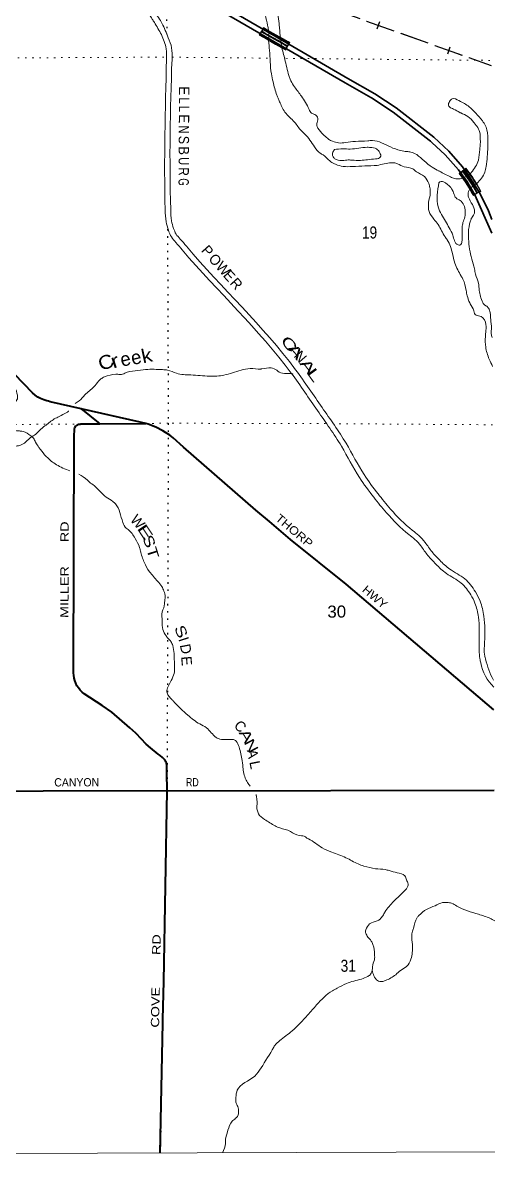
# Model space of a CAD drawing. Header units: feet. Extents: x -8 to 250644, y -192250 to 1368.
# Drawn here: x 87129 to 93884, y -183309 to -166719 of the extents above; entities that cross this region are included whole.
import ezdxf

# ---------------------------------------------------------------- set-up
doc = ezdxf.new("R2010")
doc.units = ezdxf.units.FT
doc.header["$LTSCALE"] = 70
doc.linetypes.add('DOTTED', pattern=[1.5, 0.3, -1.2])
doc.linetypes.add('LONG_DASHED', pattern=[7.5, 6, -1.5])
for name, color, linetype, lineweight in [('18', 7, 'Continuous', 35), ('26', 7, 'Continuous', 40), ('34', 7, 'Continuous', 25), ('39', 7, 'Continuous', 13), ('4', 7, 'Continuous', 13), ('55', 7, 'Continuous', 13), ('6', 7, 'DOTTED', 25), ('63', 7, 'Continuous', 25), ('7', 7, 'DOTTED', 13)]:
    doc.layers.add(name, color=color, linetype=linetype, lineweight=lineweight)
doc.layers.add('27', color=7, linetype='Continuous')
doc.layers.add('41', color=7, linetype='Continuous')

msp = doc.modelspace()

# ---------------------------------------------------------------- linework, layer by layer
at = {"layer": '18'}
for points in [[(93937.12, -169572.74), (93887.92, -169449.52), (93756.4, -169180.68), (93618.04, -168966.46), (93510.54, -168809.66), (93314.2, -168583.78), (93095.33, -168379.65), (92547.73, -167952.39), (92241.61, -167750.7), (91847.16, -167524.82), (90992.84, -167029.19), (87337.33, -164908.5), (85827.44, -164093.07), (84588.27, -163485.58)], [(93937.94, -169770.97), (93692.3, -169217.09), (93576.27, -169018.92), (93451.43, -168855.84), (93260.25, -168635.87), (93066.16, -168454.86), (93046.65, -168436.67), (93026.16, -168420.68), (92504.75, -168013.85), (92222.09, -167827.62), (92202.69, -167814.83), (92182.09, -167803.04), (91809.71, -167589.8), (90956.55, -167094.85), (87319.69, -164984.97), (87300.02, -164973.56), (87279.69, -164962.58), (85813.41, -164170.7), (85793.61, -164160.01), (85773.41, -164150.11), (84694.43, -163621.16)]]:
    msp.add_lwpolyline(points, dxfattribs=at)
at = {"layer": '26'}
msp.add_line((89222.91, -177873.65), (93972.41, -177861.55), dxfattribs=at)
for points in [[(87978.03, -172322.58), (87527.42, -172220.63), (87499.66, -172213.47), (87478.34, -172208.74), (87432.16, -172194.75), (87387.69, -172176.01), (87345.43, -172152.72), (87305.83, -172125.14), (87269.33, -172093.58), (86749.64, -171559.25), (86686.27, -171488.29), (86627.69, -171407.41), (86598.43, -171348.58), (86575.49, -171287.02), (86559.1, -171223.4), (86549.46, -171158.41), (86546.66, -171092.77), (86547.53, -171065.3), (86552.65, -170652.18)], [(88248.02, -172541.95), (88227.46, -172525.24), (87998.82, -172339.47), (87978.03, -172322.58)], [(88915.77, -172538.18), (88832.08, -172515.79), (87978.03, -172322.58)], [(89222.91, -177873.65), (89221.87, -177605.32), (89220.94, -177528.15), (89220.7, -177508.14), (89218.6, -177488.15), (89217.05, -177479.59), (89213.01, -177465.75), (89207.54, -177452.41), (89200.71, -177439.72), (89192.59, -177427.81), (89188.53, -177422.73), (89157.2, -177390), (89122.62, -177360.73), (89094.31, -177340.94), (88980.61, -177249.64), (88921.46, -177193.54), (88773.67, -177038.16), (88770.01, -177034.41), (88684.32, -176955.87), (88418.92, -176731.65), (88281.83, -176631.07), (88019.43, -176463.62), (87988.75, -176438.3), (87960.89, -176409.91), (87936.15, -176378.76), (87914.79, -176345.2), (87897.07, -176309.59), (87883.16, -176272.32), (87873.22, -176233.81), (87867.37, -176194.46), (87865.66, -176162.14), (87875.48, -172693.38), (87877.05, -172656), (87877.45, -172640.08), (87880.09, -172616.75), (87880.74, -172613.82), (87885.16, -172593.84), (87900.43, -172573.82), (87904.1, -172570.08), (87912.04, -172563.52), (87920.62, -172557.84), (87929.75, -172553.07), (87939.32, -172549.29), (87949.24, -172546.53), (87959.39, -172544.83), (87969.67, -172544.19), (87979.95, -172544.63), (88017.31, -172543.25), (88248.02, -172541.95)], [(88248.02, -172541.95), (88895.4, -172538.29), (88915.77, -172538.18)], [(93964.85, -176694.09), (91823.7, -174873.26), (91015.05, -174220.69), (90710.79, -173963.09), (90509.52, -173793.84), (89459.92, -172880.83), (89310.9, -172744.13), (89263.22, -172707.55), (89163.58, -172642.89), (89057.73, -172589.01), (88946.82, -172546.49), (88915.77, -172538.18)], [(89222.91, -177873.65), (83821.76, -177888.86), (81463.96, -177878.63), (81411, -177870.72), (81359.15, -177857.32), (81315.08, -177841.17), (81175.79, -177777.44)], [(89124.82, -183134.21), (89162.52, -181241.77), (89162.52, -181189.03), (89174.23, -180640.16), (89222.91, -177873.65)]]:
    msp.add_lwpolyline(points, dxfattribs=at)
at = {"layer": '34', "linetype": 'LONG_DASHED', "lineweight": 13}
msp.add_lwpolyline([(75164.71, -151090.91), (81719.49, -160953.44), (81857.13, -161139.98), (81936.31, -161223.38), (82069.65, -161340.13), (82228.36, -161443.2), (88897.3, -165449.45), (89253.57, -165639.18), (89441.09, -165730.91), (89647.36, -165812.23), (93927.92, -167342.55)], dxfattribs=at)
at = {"layer": '39'}
for centre, radius, start, end in [((93215.28, -169085.41), 63.9, 69.08305, 134.84119), ((94442.16, -175882.8), 679.24, 191.12555, 225.44108), ((95075.09, -175682.72), 1257.57, 192.58741, 207.55791)]:
    msp.add_arc(centre, radius, start, end, dxfattribs=at)
for points in [[(87938.69, -161665.82), (87929.79, -161518.85), (87943.1, -161696.66), (87954.44, -161859.73), (87926.23, -162117.78), (87901.29, -162277.1), (87867.9, -162386.13), (87856.47, -162470.81), (87861.61, -162613.79), (87932.12, -162875.12), (87957.27, -163001.83), (88006.26, -163086.07), (88036.65, -163110.01), (88176.44, -163215.71), (88275.48, -163261.29), (88386.46, -163288.65), (88561.77, -163301.43), (88585.96, -163303.26), (88821.61, -163305.51), (89027.18, -163324.1), (89122.1, -163357.62), (89368.74, -163478.63), (89437.62, -163530.49), (89530.91, -163614.38), (89658.91, -163758.45), (89689.31, -163782.39), (89736.16, -163850.52), (89813.72, -163982.88), (89874.78, -164065.01), (89903.49, -164131.26), (89941.21, -164320.33), (89947.69, -164376.68), (89942.05, -164429.09), (89938.12, -164441.21), (89902.86, -164568.38), (89889.53, -164667.18), (89889.79, -164701.42), (89922.99, -164826.06), (89974.22, -164940.49), (90015.46, -165063.05), (90029.71, -165083.09), (90072.88, -165195.56), (90136.17, -165305.87), (90156.48, -165327.88), (90267.76, -165393.51), (90383.52, -165517.52), (90420.16, -165567.6), (90455.11, -165660), (90459.25, -165700.71), (90458.11, -165718.95), (90482.36, -165796.77), (90488.98, -165871.25), (90527.76, -165937.43), (90558.14, -165959.36), (90669.18, -165994.77), (90707.76, -166034.77), (90734.35, -166086.94), (90766.12, -166288.13), (90789.59, -166457.16), (90828.93, -166595.85), (90850.08, -166726.62), (90854.93, -166793.83), (90889.56, -167083.44)], [(88661.32, -165814.48), (88495.91, -165451.21), (88483.06, -165352.61), (88512.21, -165217.43), (88534.24, -165201.15), (88616.56, -165168.3), (88642.43, -165127.81), (88644.05, -165077.44), (88627.45, -165015.13), (88621.29, -164999.06), (88537.56, -164850.63), (88470.6, -164786.68), (88436.02, -164742.62), (88386.91, -164642.28), (88394.26, -164551.58), (88411.62, -164452.74), (88427.85, -164208.89), (88410.41, -164037.8), (88375.64, -163969.58), (88337.95, -163784.55), (88305.29, -163732.61), (88266.52, -163693.84), (88212.09, -163656.58), (88205.7, -163612.31), (88233.72, -163589.94), (88275.95, -163581.57), (88364.5, -163572.84), (88556.16, -163615.71), (88604.59, -163627.43), (88832.95, -163728.43), (88881.39, -163742.17), (88994.51, -163785.63), (89091.73, -163855.39), (89156.5, -163897.2), (89237.76, -163987.24), (89276.37, -164031.26), (89341.73, -164149.61), (89419.06, -164251.76), (89480.26, -164352.01), (89496.57, -164378.07), (89655.98, -164677), (89725.25, -164779.21), (89776.46, -164889.61), (89785.88, -165064.79), (89806.36, -165108.95), (89844.86, -165138.87), (89891.93, -165235.2), (89937.2, -165359.75), (89945.98, -165452.34), (89942.22, -165486.61), (89810.41, -165630.63), (89800.66, -165670.99), (89800.81, -165691.13), (89803.45, -165771.68), (89834.02, -165817.78), (89874.55, -165849.7), (89920.99, -165865.47), (90148.96, -165916.12), (90280.27, -165967.5), (90326.81, -165995.35), (90379.55, -166043.29), (90448.46, -166099.17), (90548.5, -166273.66), (90581.48, -166372.12), (90610.4, -166464.56), (90683.25, -166754.92), (90695.27, -166819.58), (90696.99, -166976.95)], [(88464.21, -165705.89), (88482.06, -165743.4), (88575.98, -165907.86), (88647.22, -166004.01), (88655.48, -166030.13), (88757.66, -166220.72), (88829.51, -166395.43), (88915.11, -166525.71), (88931.3, -166547.93), (88938.14, -166553.63), (88947.66, -166567.77), (88966.03, -166599.86), (89006.81, -166664.01), (89038.48, -166713.27), (89140.8, -166889.89)], [(89240.38, -166935.65), (89149.09, -166725.81), (89099.29, -166643.16), (88977.16, -166476.9), (88950.56, -166422.71), (88837.7, -166153.65), (88711.28, -165911.42), (88687.25, -165864.49), (88661.32, -165814.48)], [(89140.8, -166889.89), (89209.55, -167095.56), (89214.76, -167248.6), (89195.51, -169436.31), (89208.92, -169607.43), (89242.1, -169730.05), (89285.16, -169828.43), (89352.26, -169910.51), (89443.71, -170016.57), (91026.51, -171807.44), (91221.99, -172081.92), (91407.35, -172350.44), (91753.74, -172867.52), (92017.08, -173322.78), (92222.7, -173607.26), (92407.73, -173833.48), (92732.42, -174149.29), (92821.6, -174221.13), (92906.91, -174315.16), (93008.69, -174453.38), (93124.46, -174579.41), (93278.58, -174715.22), (93491.13, -174854.62), (93631.43, -175026.79), (93692.79, -175147.18), (93742.68, -175348.24), (93753.6, -175716.78), (93763.49, -175952.38), (93775.69, -176013.87)], [(89240.38, -166935.65), (89289.04, -167081.23), (89294.7, -167247.59), (89275.47, -169433.53), (89288.02, -169593.75), (89317.7, -169703.44), (89353.98, -169786.33), (89413.48, -169859.11), (89503.92, -169964.01), (91089.18, -171757.65), (91287.43, -172036.03), (91473.44, -172305.49), (91821.61, -172825.22), (92084.24, -173279.25), (92286.08, -173558.5), (92466.72, -173779.36), (92785.47, -174089.39), (92876.6, -174162.8), (92968.85, -174264.48), (93070.48, -174402.5), (93180.47, -174522.23), (93327.16, -174651.5), (93545.29, -174794.56), (93698.77, -174982.9), (93768.16, -175119.04), (93822.32, -175337.31), (93833.48, -175713.92), (93843.09, -175942.87), (93847.75, -175956.78)], [(90696.99, -166976.95), (90710.72, -167118.87), (90721.51, -167285.56), (90736.96, -167460.69), (90762.01, -167573.3), (90815.44, -167768.37), (90833.76, -167814.15), (90856.65, -167864.51), (90888.69, -167937.75), (90934.63, -168017.17), (91072.7, -168161.15), (91172.36, -168287.3), (91221.06, -168333.27), (91363.5, -168521.54), (91444.76, -168611.57), (91487.25, -168637.43), (91584.59, -168723.31), (91600.79, -168735.28), (91669.56, -168773.03), (91780.57, -168804.42), (91915.52, -168805.41), (92271.88, -168790.63)], [(90889.26, -167082.25), (90939.62, -167276.81), (91001.19, -167511.07), (91021.72, -167561.27), (91074.76, -167649.5), (91174.49, -167783.71), (91284.74, -167976.25), (91319.4, -168030.37), (91365.88, -168050.17), (91410.64, -168108.24), (91399.13, -168182.86), (91397.26, -168201), (91413.74, -168249.22), (91490.99, -168341.3), (91551.83, -168395.22)], [(93623.99, -168910.9), (93638.61, -168893.11), (93743.48, -168711.03), (93761.47, -168557.08), (93770.59, -168474.98), (93769.45, -168395.16), (93754.63, -168282.28), (93705.6, -168202.46), (93677.09, -168167.11), (93589.52, -168077.68), (93488.44, -168028.08), (93472.26, -168020.15), (93381.25, -167970.48), (93325.89, -167942.48), (93308.33, -167916.64), (93324, -167860.12), (93361.97, -167821.56), (93460.86, -167849.02), (93608.56, -167936.53), (93705.96, -168030.47), (93801.49, -168142.55), (93872.08, -168294.54), (93878.95, -168370.08), (93881.24, -168454.77), (93878.95, -168523.44), (93872.08, -168663.07), (93853.77, -168804.98), (93837.75, -168887.39), (93718.82, -169052.15)], [(91551.83, -168395.22), (91570.08, -168411.2), (91624.67, -168438.99), (91713.47, -168462.49), (91816.15, -168457.69), (91956.99, -168440.51), (92136.18, -168433.11), (92206.63, -168428.55), (92465.14, -168521.27), (92612.56, -168572.53), (92705.32, -168587.94), (92761.77, -168595.57), (92846.65, -168633.2), (92954.08, -168721.02), (93071.63, -168816.82), (93166.69, -168868.47), (93178.82, -168874.43), (93336.54, -168955.82), (93399.41, -168978.95), (93456.63, -168985.82), (93625.37, -168909.48)], [(91653.81, -168559.63), (91774.56, -168548.64), (91883.34, -168551.85), (92126.83, -168525.84), (92197.36, -168531.35), (92280.16, -168560.94), (92318.91, -168623.09), (92325.19, -168653.26), (92321.25, -168665.37), (92248.97, -168694.12), (92029.62, -168715.92), (91906.74, -168712.82), (91832.14, -168711.02), (91790.88, -168716.45)], [(91653.81, -168559.63), (91626.89, -168611.81), (91626.89, -168646.02), (91643.99, -168679.09), (91678.2, -168703.03), (91790.88, -168716.45)], [(92271.88, -168790.63), (92481.02, -168750.78), (92515.26, -168750.52), (92569.76, -168766.23), (92664.74, -168807.81), (92789.86, -168841.11), (92844.55, -168880.98), (92957.87, -168950.63), (93021.1, -169052.88), (93031.42, -169085.03), (93037.67, -169111.17), (93044.32, -169189.68), (93019.2, -169326.84), (93017.8, -169405.41), (93026.26, -169457.72), (93095.59, -169567.98), (93158.65, -169648.08), (93258.72, -169826.6), (93291.29, -169870.67), (93367.4, -170075.55), (93402.66, -170208.23), (93492.74, -170396.9), (93517.24, -170439.01), (93564.84, -170603.83), (93579.55, -170682.28), (93616.6, -170784.73), (93622.75, -170798.78), (93677.92, -170901.1), (93688.29, -170939.29), (93708.61, -170963.31), (93781.28, -170984.92), (93852.68, -171101.21), (93849.53, -171214.03), (93843.97, -171276.52), (93849.17, -171427.56), (93867.97, -171514.03), (93900.89, -171604.43), (93948.75, -171707.45)], [(93170.23, -169040.11), (93145.28, -169223.16), (93158.66, -169390.25), (93207.87, -169502.68), (93320.15, -169697.22), (93371.31, -169801.58), (93448.95, -169944.01), (93475.14, -169945.82), (93495.11, -169923.51), (93506.74, -169865.01), (93507.41, -169691.77), (93518.91, -169617.16), (93544.48, -169538.4), (93551.92, -169459.79), (93533.06, -169365.26), (93476.14, -169297.2), (93431.65, -169273.37), (93407.3, -169249.38), (93399.12, -169233.33), (93364.19, -169144.96), (93341.77, -169110.88), (93238.09, -169025.73)], [(93718.82, -169052.15), (93592.83, -169187.25), (93600.84, -169252.48), (93686.87, -169460.78), (93677.11, -169501.14), (93645.28, -169551.74), (93627.49, -169594.18), (93598.61, -169765.61), (93601.31, -169854.22), (93614.58, -170007.21), (93685.26, -170290.7), (93702, -170371.15), (93743.28, -170499.75), (93756.17, -170604.4), (93772.96, -170690.89), (93805.88, -170781.28), (93820.17, -170805.35), (93852.56, -170827.26), (93889.09, -170863.24), (93911.73, -170925.51), (93924.91, -171066.42), (93933.45, -171128.8), (93932.45, -171259.74), (93942.41, -171290.45)], [(86985.43, -171863.01), (86987.07, -171884.29), (87034.83, -172069.25), (87049.77, -172177.91), (87011.96, -172236.61), (86916.28, -172364.24), (86870.8, -172471.34), (86869.27, -172533.8), (86889.75, -172577.96), (86920.16, -172603.91), (87039.29, -172643.3), (87091.68, -172646.93), (87136.04, -172652.64), (87243.29, -172718.3), (87283.83, -172752.24), (87314.49, -172810.42), (87363.42, -172886.6), (87540.16, -173082.67), (87617.11, -173136.47), (87810.23, -173227.01)], [(87889.74, -172246.11), (87948.24, -172207.38), (88030.15, -172122.16), (88160.16, -172006.36), (88229.98, -171921.23), (88261.97, -171890.77), (88316.11, -171860.15), (88478.95, -171822.66), (88507.14, -171822.45), (88577.63, -171821.91), (88609.74, -171807.57), (88760.52, -171772.19), (88911.41, -171752.92), (89157.14, -171755.09), (89231.71, -171762.58), (89358.94, -171807.95), (89566.58, -171832.57), (89836.59, -171850.67), (89947.35, -171849.83), (90047.93, -171834.97), (90297.11, -171762.59), (90427.83, -171739.44), (90582.96, -171746.33), (90599.06, -171744.19), (90733.89, -171731.09), (90814.71, -171764.72), (90899.64, -171808.39), (91043.22, -171831.51), (91042.51, -171832.1)], [(87766.31, -172379.97), (87788.32, -172361.68), (87792.89, -172353.37)], [(81458.07, -176208.53), (81520.26, -176177.85), (81584.22, -176114.92), (81674.3, -176043.74), (81690.3, -176029.52), (81782.42, -175962.35), (81938.3, -175806.07), (81988.36, -175769.43), (82030.07, -175694.59), (82041.73, -175640.11), (82046.82, -175517.2), (82060.68, -175486.88), (82131.96, -175329.22), (82167.44, -175230.25), (82213.28, -175167.46), (82267.15, -175102.6), (82363.19, -175021.3), (82477.52, -174962.02), (82541.78, -174937.36), (82561.87, -174931.17), (82606.11, -174922.77), (82763.49, -174959.86), (82844.06, -174961.26), (82994.77, -174917.82), (83089.1, -174874.81), (83185.28, -174811.64), (83219.36, -174791.24), (83329.99, -174774.29), (83440.91, -174793.59), (83499.42, -174807.25), (83761.46, -174835.48), (83874.34, -174848.73), (83890.52, -174856.67), (83921.1, -174904.78), (83996.27, -174988.81), (84006.42, -174998.81), (84037.14, -175065.05), (84124.47, -175159.06), (84172.95, -175176.83), (84191.21, -175194.82), (84310.39, -175240.24), (84542.5, -175304.96), (84645.54, -175346.49), (84738.16, -175343.77), (84981.57, -175307.69), (85243.18, -175281.54), (85303.62, -175283.1), (85370.2, -175298.71), (85406.51, -175306.49), (85590.27, -175369.56), (85646.6, -175361.08), (85712.8, -175328.35), (85770.89, -175287.62), (85833.13, -175262.98), (85859.13, -175238.61), (85871.16, -175232.48), (85892.89, -175177.93), (85892.67, -175149.73), (85867.94, -175077.4), (85798.74, -174983.25), (85639.65, -174726.62), (85608.79, -174642.25), (85569.8, -174549.88), (85554.83, -174437.2), (85560.04, -174330.4), (85561.79, -174296.14), (85620.88, -174124.48), (85652.13, -173999.35), (85670.05, -173973.03), (85851.86, -173784.32), (85972.01, -173696.8), (86166.12, -173536.2), (86228.25, -173497.46), (86368.86, -173450.07), (86451.32, -173435.34), (86493.54, -173424.95), (86581.61, -173355.8), (86665.79, -173302.79), (86677.81, -173294.64), (86713.84, -173266.17), (86753.73, -173215.51), (86785.24, -173124.63), (86790.96, -173082.28), (86807.77, -172912.95), (86823.59, -172876.58), (86869.73, -172852.06), (87032.96, -172864.92), (87065.15, -172860.65), (87177.47, -172801.39), (87241.46, -172742.49), (87315.58, -172691.57), (87389.55, -172620.51), (87467.62, -172559.49), (87483.65, -172549.3), (87521.66, -172516.78), (87655.97, -172435.19), (87766.31, -172379.97)], [(87940.89, -173272.71), (88067.97, -173360.68), (88128.8, -173414.61), (88142.98, -173424.57), (88339.75, -173606.39), (88434.9, -173670.13), (88473.45, -173706.1), (88580.25, -173973.2), (88631.27, -174059.43), (88657.59, -174077.36), (88759.3, -174207.52), (88824.77, -174339.97), (88837.23, -174388.22), (88890.88, -174552.99), (88966.45, -174689.39)], [(88966.45, -174689.39), (89086.37, -174829.49), (89145.35, -174903.57), (89178.12, -174973.83), (89194.85, -175054.27), (89187.43, -175134.9), (89187.6, -175157.06), (89154.25, -175272.13), (89151.31, -175411.14), (89160.27, -175527.9), (89209.34, -175622.2), (89243.92, -175666.26), (89278.45, -175704.27), (89305.08, -175762.48), (89329.05, -175995.96), (89318.49, -176191.43), (89266.96, -176298.58), (89231.3, -176375.4), (89219.53, -176415.77), (89223.83, -176449.98), (89295.09, -176550.16), (89327.58, -176584.16), (89522.38, -176772.03), (89698.61, -176901.63), (89793.68, -176955.3), (89937.77, -177097.23), (89968.11, -177113.11), (90064.9, -177128.5), (90165.58, -177125.72), (90185.73, -177127.58), (90224.16, -177149.45), (90269.14, -177235.73), (90312.97, -177432.8), (90317.18, -177456.94), (90323.77, -177527.39), (90367.47, -177708.35), (90391.98, -177752.48), (90431.78, -177804.12)], [(90515.89, -177946.63), (90515.47, -177928.07), (90529.13, -178037.48), (90527.87, -178134.18), (90544.42, -178190.45), (90550.57, -178204.51), (90639.82, -178286.42), (90791.61, -178381.96), (90860.32, -178411.66), (91013.76, -178460.86), (91044.13, -178480.77), (91173.36, -178524.11), (91213.68, -178529.85), (91250.15, -178557.77), (91276.44, -178571.67), (91474.8, -178699.09), (91614.26, -178762.49), (91820.31, -178843.53), (91996.24, -178934.85), (92081.06, -178964.43), (92250.53, -179003.43), (92387.59, -179016.5), (92448.11, -179030.14), (92563.17, -179063.52), (92674.27, -179106.99), (92700.91, -179165.21), (92711.2, -179193.33), (92721.53, -179227.49), (92717.72, -179255.72), (92667.92, -179326.6), (92516.01, -179474.8), (92386.33, -179632.89), (92356.53, -179685.49), (92316.63, -179734.14), (92274.54, -179760.64), (92164.12, -179805.79), (92108.41, -179892.83), (92102.57, -179919.06), (92108.75, -179937.14), (92139.43, -179997.34), (92175.98, -180035.33), (92198.43, -180073.44), (92233.73, -180210.14), (92233.96, -180240.36), (92236.45, -180300.77), (92209.03, -180401.69), (92195.72, -180502.51), (92177.86, -180536.89), (92137.82, -180567.4), (92043.46, -180606.39), (91826.45, -180670.47), (91694.06, -180737.95), (91623.85, -180774.74), (91393.85, -180981.93), (91264.08, -181127.95), (91038.3, -181359.29), (90858.13, -181499.64), (90788.18, -181568.65), (90772.27, -181594.96), (90587.31, -181896.49)], [(92199.3, -180478.58), (92226.38, -180560.69), (92279.27, -180628.78), (92309.58, -180640.64), (92343.83, -180642.39), (92392.05, -180627.93), (92542.43, -180542.19), (92612.46, -180483.24), (92698.59, -180422.16), (92722.57, -180397.81), (92770.07, -180290.69), (92785.46, -180197.92), (92786.74, -180103.23), (92775.62, -179968.36), (92793.17, -179893.7), (92799.04, -179871.49), (92854.19, -179711.94), (92880.14, -179681.53), (92990.22, -179594.09), (93114.68, -179540.77), (93223.08, -179495.64), (93287.51, -179493.14), (93354.06, -179504.72), (93430.92, -179546.44), (93744, -179664.93), (93907.58, -179722.11), (93980.87, -179758.16)], [(90587.31, -181896.49), (90495.58, -182014.02), (90241.42, -182221.4), (90222.08, -182324.27), (90222.61, -182392.76), (90249.31, -182459.03), (90261.96, -182531.45), (90250.33, -182589.95), (90218.4, -182628.47), (90168.38, -182671.14), (90106.97, -182802.54), (90070.02, -182972.02), (90070.2, -182994.18), (90028.23, -183130.85)]]:
    msp.add_spline(points, degree=3, dxfattribs=at)
at = {"layer": '4'}
msp.add_lwpolyline([(0, -0.01), (31078.95, 21.37), (62157.81, 85.49), (93236.57, 192.37), (124315.15, 341.99), (155393.5, 534.37), (186473.05, 772.71), (217549.25, 1047.36), (248626.55, 1367.98), (250643.68, -181929.51), (219314.24, -182252.73), (187984.4, -182532.85), (156654.22, -182769.89), (125323.73, -182963.82), (93993, -183114.66), (62662.1, -183222.4), (31331.08, -183287.03), (0, -183308.59)], close=True, dxfattribs=at)
msp.add_lwpolyline([(0, -0.01), (31078.95, 21.37), (62157.81, 85.49), (93236.57, 192.37), (124315.15, 341.99), (155393.5, 534.37), (186473.05, 772.71), (217549.25, 1047.36), (248626.55, 1367.98), (250643.68, -181929.51), (219314.24, -182252.73), (187984.4, -182532.85), (156654.22, -182769.89), (125323.73, -182963.82), (93993, -183114.66), (62662.1, -183222.4), (31331.08, -183287.03), (0, -183308.59)], close=True, dxfattribs=at)
at = {"layer": '55'}
msp.add_line((93473.37, -168909.83), (93511.8, -168879.5), dxfattribs=at)
for points in [[(90561.46, -166896.87), (90593.23, -166841.71), (90624.27, -166787.85)], [(90941.68, -167102.67), (90889.86, -167074.2), (90801.22, -167025.04), (90678.16, -166953.89), (90572.41, -166893.88), (90596.06, -166852.82)], [(90593.23, -166841.71), (90639.33, -166869.9), (90708.12, -166908.56), (90779.18, -166949.41), (90831.23, -166979.28), (90911.34, -167023.65), (90969.27, -167055.72), (90974.8, -167058.7)], [(90596.06, -166852.82), (90635.28, -166876.8), (90704.17, -166915.52), (90775.2, -166956.35), (90827.3, -166986.25), (90907.46, -167030.65), (90963.93, -167061.9), (90941.68, -167102.67)], [(90971.59, -167047.86), (90915.22, -167016.65), (90835.16, -166972.31), (90783.16, -166942.47), (90712.07, -166901.6), (90643.38, -166863), (90604.05, -166838.95), (90627.15, -166798.86)], [(90624.27, -166787.85), (90687.76, -166825.53), (90804.53, -166891.43), (90903.19, -166948.09), (90980.59, -166990.27), (91004.78, -167003.75)], [(90627.15, -166798.86), (90683.75, -166832.45), (90800.57, -166898.38), (90899.28, -166955.07), (90976.73, -166997.28), (90993.95, -167006.87), (90971.59, -167047.86)], [(90561.46, -166896.87), (90674.18, -166960.83), (90797.28, -167032), (90885.99, -167081.2), (90944.87, -167113.55)], [(91004.78, -167003.75), (90974.8, -167058.7), (90944.87, -167113.55)], [(93462.23, -168908.44), (93513.27, -168868.16), (93560.5, -168830.89)], [(93511.8, -168879.5), (93555.33, -168937.23), (93602.4, -169002.48), (93650.8, -169077.52), (93691.11, -169144.69), (93715.81, -169190.86), (93672.38, -169214.16)], [(93513.27, -168868.16), (93561.77, -168932.48), (93609.01, -168997.97), (93657.59, -169073.29), (93698.07, -169140.74), (93726.63, -169194.14)], [(93729.9, -169183.3), (93705.03, -169136.79), (93664.38, -169069.06), (93615.62, -168993.46), (93568.21, -168927.73), (93524.37, -168869.59), (93559.14, -168842.15)], [(93559.14, -168842.15), (93615.39, -168914.31), (93654.25, -168970.25), (93673.75, -169002.21), (93718.24, -169071.58), (93758.42, -169139.84), (93768.64, -169162.52), (93729.9, -169183.3)], [(93560.5, -168830.89), (93621.83, -168909.56), (93660.96, -168965.88), (93680.53, -168997.97), (93725.06, -169067.39), (93765.54, -169136.16), (93779, -169166.04)], [(93462.23, -168908.44), (93501.72, -168959.99), (93551.65, -169030.06), (93609.01, -169118.48), (93644.77, -169182), (93669.31, -169224.89)], [(93672.38, -169214.16), (93651.73, -169178.05), (93615.86, -169114.34), (93558.27, -169025.56), (93508.15, -168955.23), (93473.37, -168909.83)], [(93779, -169166.04), (93726.63, -169194.14), (93669.31, -169224.89)]]:
    msp.add_lwpolyline(points, dxfattribs=at)
at = {"layer": '6'}
for p, q in [((89196.45, -163940.08), (89218.21, -166885.46)), ((89229.67, -169713.31), (89239.82, -172533.54))]:
    msp.add_line(p, q, dxfattribs=at)
msp.add_lwpolyline([(89239.82, -172533.54), (89222.91, -177873.65), (89124.82, -183134.21)], dxfattribs=at)
at = {"layer": '63'}
for p, q in [((92273.53, -166804.73), (92310.76, -166700.57)), ((93297.87, -167170.94), (93335.11, -167066.78))]:
    msp.add_line(p, q, dxfattribs=at)
at = {"layer": '63', "linetype": 'LONG_DASHED'}
msp.add_lwpolyline([(75168.05, -151088.53), (81722.85, -160951.09), (81860.28, -161137.34), (81939.15, -161220.42), (82072.13, -161336.85), (82230.53, -161439.72), (88899.32, -165445.88), (89255.43, -165635.53), (89442.75, -165727.16), (89648.8, -165808.39), (93929.3, -167338.69)], dxfattribs=at)
at = {"layer": '7'}
for p, q in [((83906.2, -167242.5), (89203.8, -167216.98)), ((89297.28, -167217.7), (90707.86, -167231.82)), ((90949.58, -167234.24), (93924.53, -167264.02)), ((91525.41, -172539.81), (89239.82, -172533.54)), ((93948.47, -172556), (91639.43, -172540.57))]:
    msp.add_line(p, q, dxfattribs=at)
for points in [[(89239.82, -172533.54), (83863.08, -172578.78), (78598.71, -172600.44), (73266.06, -172646.78), (67775.33, -172825.25), (62634.43, -172665.47)], [(62645.84, -178005.34), (67777.29, -178002.05), (73222.64, -177944.79), (78528.83, -177862.39), (83821.76, -177888.86), (89222.91, -177873.65), (93972.41, -177861.55)]]:
    msp.add_lwpolyline(points, dxfattribs=at)

# ---------------------------------------------------------------- texts
at = {"layer": '27'}
for s, rotation, width, p in [('THORP', 319.747, 1.15, (90784.61, -173932.21)), ('MILLER      RD', 89.838, 1.3, (87791.35, -175362.58)), ('HWY', 319.622, 1.1, (92044.9, -174969.48)), ('CANYON', 0.161, 0.95, (87585.31, -177809.24)), ('RD', 0.131, 0.8, (89497.36, -177807.08)), ('COVE        RD', 88.985, 1.3, (89107.06, -181312.36))]:
    msp.add_text(s, height=120, rotation=rotation, dxfattribs=dict(at, width=width)).set_placement(p)
at = {"layer": '41'}
for s, height, rotation, p in [('E', 150, 269.674, (89396.76, -167638.88)), ('E', 150, 269.674, (89394.45, -168045.29)), ('P', 150, 312.019, (89709.5, -170030.99)), ('O', 150, 312.019, (89813.71, -170152.61)), ('W', 150, 312.019, (89920.13, -170267.06)), ('E', 150, 312.019, (90026.35, -170392.2)), ('R', 150, 312.019, (90125.72, -170504.76)), ('e', 200, 13.219, (88567.76, -171714.59)), ('e', 200, 13.153, (88722.92, -171690.21)), ('N', 150, 310.923, (91055.99, -171560.3)), ('W', 150, 310.63, (88678.14, -173940.48)), ('I', 150, 288.169, (89384.49, -175668.61)), ('D', 150, 281.148, (89408.06, -175755.46)), ('C', 150, 315.131, (90182.66, -176937.31)), ('A', 150, 281.286, (90379.71, -177283.72))]:
    msp.add_text(s, height=height, rotation=rotation, dxfattribs=at).set_placement(p)
for s, height, rotation, width, p in [('L', 150, 269.674, 0.8, (89395.83, -167802.7)), ('L', 150, 269.674, 0.8, (89395.14, -167924)), ('S', 150, 269.674, 0.9, (89392.67, -168358.76)), ('N', 150, 269.674, 0.8, (89393.52, -168209.11)), ('B', 150, 269.674, 0.95, (89391.8, -168510.77)), ('U', 150, 269.674, 0.8, (89390.9, -168669.86)), ('R', 150, 269.674, 0.85, (89390.06, -168817.14)), ('G', 150, 269.674, 0.7, (89389.16, -168976.22)), ('C', 150, 310.923, 1.65, (90860.88, -171341.58)), ('C', 200, 22.29, 1.15, (88269.97, -171780.39)), ('k', 200, 12.35, 1.15, (88872.93, -171665.15)), ('A', 150, 310.923, 1.8, (90952.72, -171447.51)), ('r', 200, 18.378, 1.3, (88440.83, -171740.61)), ('A', 150, 307.819, 1.65, (91139.15, -171665.38)), ('L', 150, 305.809, 1.75, (91240.79, -171796.87)), ('E', 150, 303.46, 1.7, (88780.44, -174061.21)), ('S', 150, 292.093, 1.35, (88859.55, -174192.54)), ('T', 150, 287.451, 1.35, (88917.99, -174357.55)), ('S', 150, 293.008, 1.35, (89323.15, -175504.78)), ('E', 150, 274.967, 1.05, (89426.32, -175922.31)), ('A', 150, 300.222, 1.45, (90259.55, -177027.57)), ('N', 150, 298.222, 1.35, (90333.39, -177168.43)), ('L', 150, 281.248, 1.05, (90416.73, -177452.27))]:
    msp.add_text(s, height=height, rotation=rotation, dxfattribs=dict(at, width=width)).set_placement(p)
at = {"layer": '7'}
for s, width, p in [('19', 0.85, (92052.54, -169851.83)), ('30', 1.05, (91550.25, -175357.87)), ('31', 0.85, (91743.02, -180500.98))]:
    msp.add_text(s, height=175, rotation=0.433, dxfattribs=dict(at, width=width)).set_placement(p)

doc.saveas('drawing.dxf')
